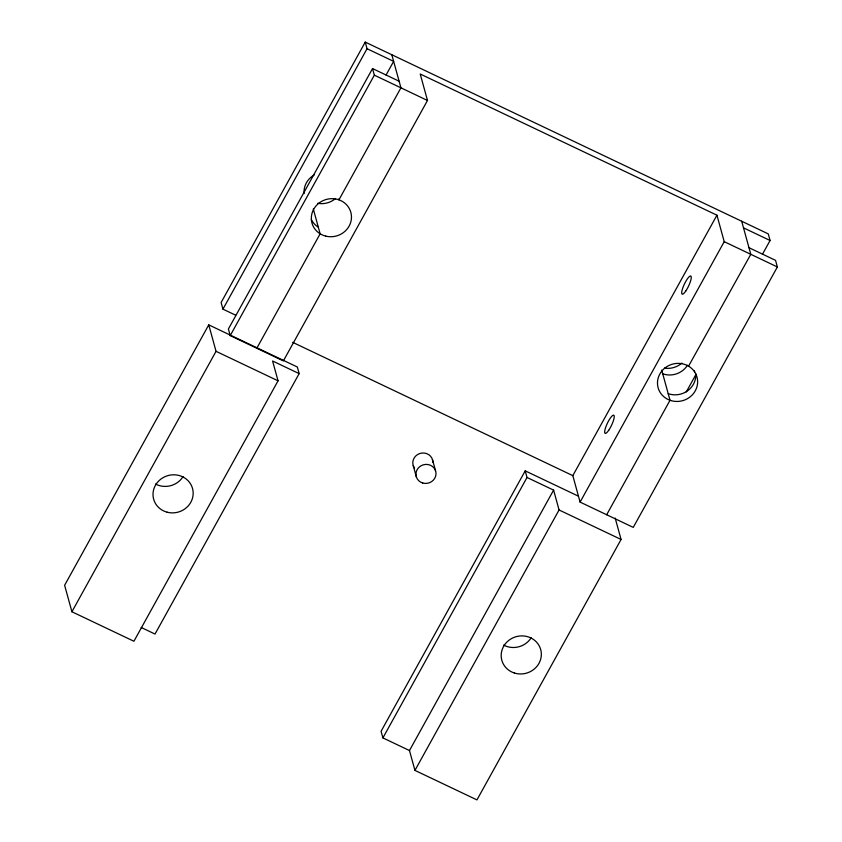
<?xml version="1.0" encoding="UTF-8"?>
<svg xmlns="http://www.w3.org/2000/svg" width="842" height="842" viewBox="0 0 842 842"><rect width="100%" height="100%" fill="white"/><g stroke="black" fill="none" stroke-linecap="round" stroke-linejoin="round"><path stroke-width="1.26" d="M299.152 373.627L297.331 367.007L208.753 324.865L64.623 585.285L71.917 611.755L133.92 641.257L278.049 380.826L272.576 360.986L299.152 373.627L155.023 634.058L141.161 627.458M762.463 254.263L770.083 240.496L768.262 233.887L365.239 42.1L221.109 302.531L222.941 309.14L235.644 315.192M222.941 309.14L367.059 48.72L365.239 42.1M71.917 611.755L216.047 351.325L208.753 324.865M399.097 81.211L372.532 68.56L228.403 328.99L230.224 335.611L283.375 360.902L427.494 100.472L420.211 74.001L716.942 215.205L724.225 241.675L580.096 502.095L633.247 527.387L777.376 266.967L775.545 260.346L748.98 247.706M230.224 335.611L374.353 75.18L372.532 68.56M386.046 75.075L393.635 61.361L367.059 48.72M256.799 348.251L320.139 233.792L313.308 208.984M578.359 496.148L525.208 470.857L381.079 731.288L382.91 737.897L409.475 750.548L414.948 770.398L476.951 799.9L621.07 539.469L615.176 518.051M382.91 737.897L527.029 477.477L525.208 470.857M409.475 750.548L553.604 490.118L527.029 477.477M580.096 502.095L572.813 475.635L716.942 215.205M414.948 770.398L559.067 509.968L553.604 490.118M606.672 514.746L670.022 400.287L661.707 370.101M686.272 391.94L695.797 374.722M743.507 227.856L770.083 240.496M374.353 75.18L427.494 100.472M724.225 241.675L777.376 266.967M292.7 342.336L572.813 475.635M559.067 509.968L621.07 539.469M216.047 351.325L278.049 380.826M741.686 221.235L750.801 254.316L688.703 365.902M694.324 370.69L694.661 371.932M391.814 54.741L400.929 87.821L338.937 199.828L338.716 198.996M432.43 459.448L435.577 470.857M413.222 465.563L416.369 476.972M318.318 227.172A20.166 18.956 -15.4 0 1 311.329 219.562M304.12 193.586A20.166 18.956 -15.4 0 1 314.192 174.978M695.755 373.795A20.166 18.956 -15.4 0 1 668.201 393.667M687.461 365.26A20.166 18.956 -15.4 0 1 662.728 373.816M681.894 363.07A20.166 18.956 -15.4 0 1 664.422 368.101M335.548 198.512A20.166 18.956 -15.4 0 1 317.792 203.301M414.559 468.152A10.083 9.483 -15.4 0 1 419.905 453.491A10.083 9.483 -15.4 0 1 432.862 462.332M531.165 637.773A20.166 18.956 -15.4 0 1 503.6 645.077M183.03 476.635A20.166 18.956 -15.4 0 1 155.486 484.013M325.738 236.128A20.166 18.956 -15.4 0 0 350.914 212.626A20.166 18.956 -15.4 0 0 317.55 204.332A20.166 18.956 -15.4 0 0 325.738 236.128M670.685 400.508A20.166 18.956 -15.4 0 0 697.334 378.521A20.166 18.956 -15.4 0 0 664.654 368.217A20.166 18.956 -15.4 0 0 670.685 400.508M685.756 291.079A10.083 2.326 -64.6 0 0 690.956 276.113A10.083 2.326 -64.6 0 0 682.715 288.143A10.083 2.326 -64.6 0 0 685.756 291.079M608.734 430.262A10.083 2.326 -64.6 0 0 613.934 415.295A10.083 2.326 -64.6 0 0 605.693 427.315A10.083 2.326 -64.6 0 0 608.734 430.262M422.705 483.013A10.083 9.483 -15.4 0 0 435.83 471.804A10.083 9.483 -15.4 0 0 419.39 466.931A10.083 9.483 -15.4 0 0 422.705 483.013M514.388 673.021A20.166 18.956 -15.4 0 0 541.038 651.034A20.166 18.956 -15.4 0 0 508.358 640.73A20.166 18.956 -15.4 0 0 514.388 673.021M167.137 512.199A20.166 18.956 -15.4 0 0 192.681 489.055A20.166 18.956 -15.4 0 0 159.464 480.266A20.166 18.956 -15.4 0 0 167.137 512.199"/></g></svg>
